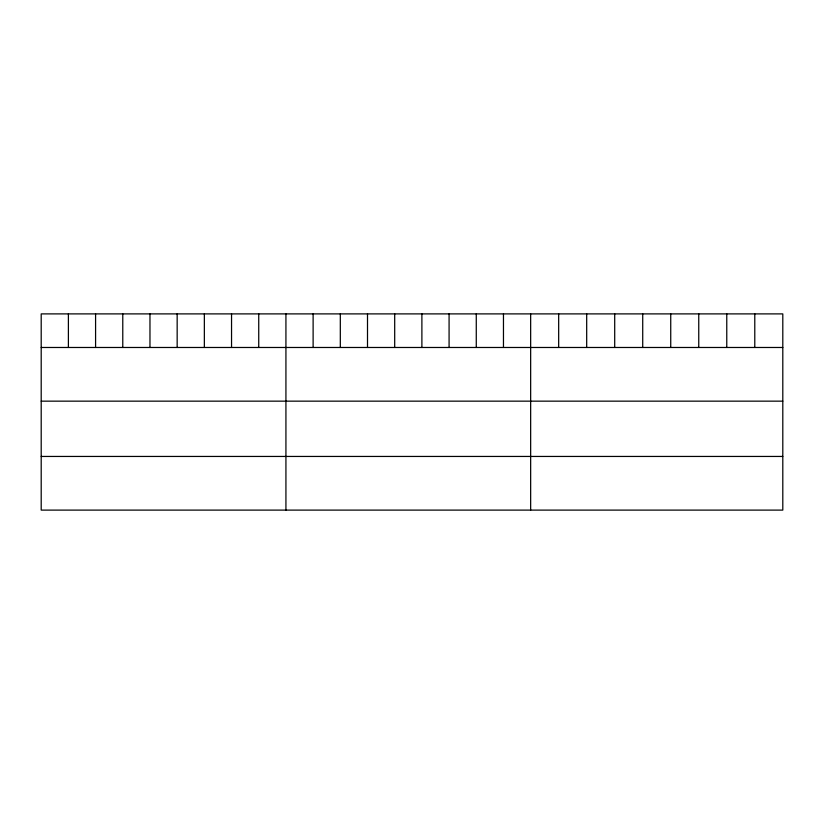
<?xml version="1.0" encoding="UTF-8"?>
<svg xmlns="http://www.w3.org/2000/svg" width="824" height="824" viewBox="0 0 824 824"><rect width="100%" height="100%" fill="white"/><g stroke="black" fill="none" stroke-linecap="round" stroke-linejoin="round"><path stroke-width="1.24" d="M782.8 347.481L782.8 510.108L41.2 510.108L41.2 313.892L782.8 313.892L782.8 347.481L41.2 347.481M41.2 401.154L782.8 401.154M41.2 456.445L782.8 456.445M754.784 313.892L754.784 347.481M726.768 313.892L726.768 347.481M698.752 313.892L698.752 347.481M670.736 313.892L670.736 347.481M642.72 313.892L642.72 347.481M614.704 313.892L614.704 347.481M586.688 313.892L586.688 347.481M558.672 313.892L558.672 347.481M530.656 313.892L530.656 510.108M503.464 313.892L503.464 347.481M476.272 313.892L476.272 347.481M449.08 313.892L449.08 347.481M421.888 313.892L421.888 347.481M394.696 313.892L394.696 347.481M367.504 313.892L367.504 347.481M340.312 313.892L340.312 347.481M313.12 313.892L313.12 347.481M285.928 313.892L285.928 510.108M258.736 313.892L258.736 347.481M231.544 313.892L231.544 347.481M204.352 313.892L204.352 347.481M177.16 313.892L177.16 347.481M149.968 313.892L149.968 347.481M122.776 313.892L122.776 347.481M95.584 313.892L95.584 347.481M68.392 313.892L68.392 347.481"/></g></svg>
